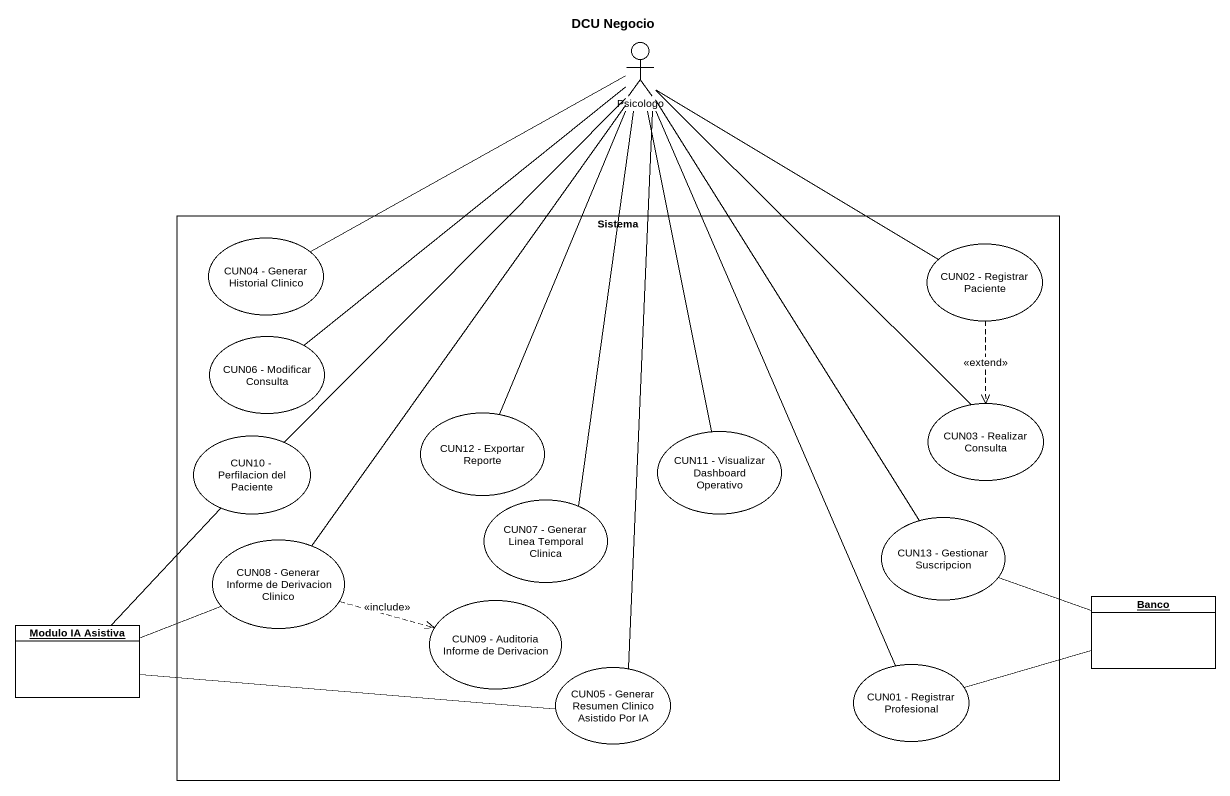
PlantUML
@startuml
title DCU Negocio
allowmixing
hide circle
hide empty members
actor Psicologo
rectangle Sistema {
  usecase "CUN04 - Generar Historial Clinico" as CUN04_Generar_Historial
  usecase "CUN02 - Registrar Paciente" as CUN02_Registrar_Paciente
  usecase "CUN06 - Modificar Consulta" as CUN06_Modificar_Consulta
  usecase "CUN10 - Perfilacion del Paciente" as CUN10_Perfilacion_del
  usecase "CUN12 - Exportar Reporte" as CUN12_Exportar_Reporte
  usecase "CUN11 - Visualizar Dashboard Operativo" as CUN11_Visualizar_Dashboard
  usecase "CUN03 - Realizar Consulta" as CUN03_Realizar_Consulta
  usecase "CUN07 - Generar Linea Temporal Clinica" as CUN07_Generar_Linea
  usecase "CUN13 - Gestionar Suscripcion" as CUN13_Gestionar_Suscripcion
  usecase "CUN08 - Generar Informe de Derivacion Clinico" as CUN08_Generar_Informe_de
  usecase "CUN09 - Auditoria Informe de Derivacion" as CUN09_Auditoria_Informe_de
  usecase "CUN05 - Generar Resumen Clinico Asistido Por IA" as CUN05_Generar_Resumen
  usecase "CUN01 - Registrar Profesional" as CUN01_Registrar_Profesional
}
object Banco
object "Modulo IA Asistiva" as Modulo_IA_Asistiva
Psicologo -left- CUN04_Generar_Historial
Psicologo -right- CUN02_Registrar_Paciente
Psicologo -- CUN06_Modificar_Consulta
Psicologo -- CUN10_Perfilacion_del
Psicologo -- CUN12_Exportar_Reporte
Psicologo -- CUN11_Visualizar_Dashboard
Psicologo -- CUN03_Realizar_Consulta
Psicologo -- CUN08_Generar_Informe_de
Psicologo -- CUN05_Generar_Resumen
Psicologo -- CUN01_Registrar_Profesional
CUN02_Registrar_Paciente ..> CUN03_Realizar_Consulta : <<extend>>
CUN07_Generar_Linea -up- Psicologo
CUN13_Gestionar_Suscripcion -up- Psicologo
CUN08_Generar_Informe_de .right.> CUN09_Auditoria_Informe_de : <<include>>
Banco -left- CUN13_Gestionar_Suscripcion
Banco -left- CUN01_Registrar_Profesional
Modulo_IA_Asistiva -up- CUN10_Perfilacion_del
Modulo_IA_Asistiva -right- CUN08_Generar_Informe_de
CUN05_Generar_Resumen -left- Modulo_IA_Asistiva
@enduml
